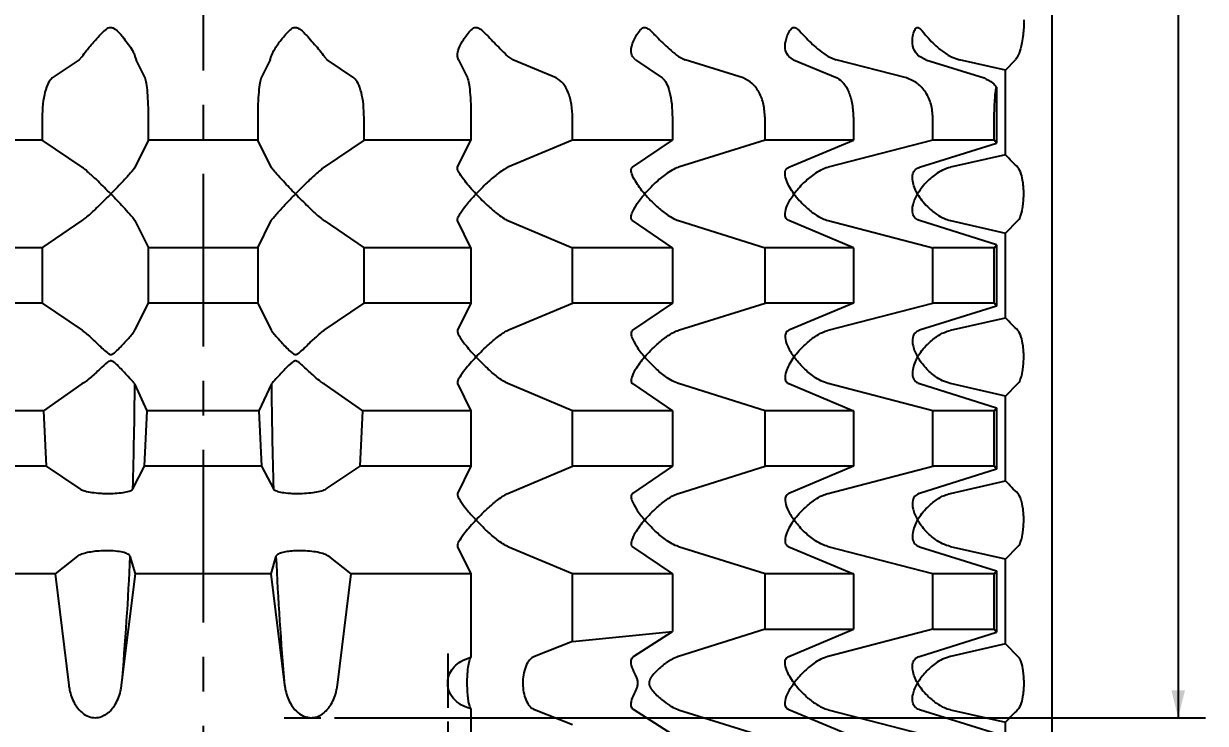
# Model space of a CAD drawing. Header units: millimetres. Extents: x 8 to 832, y 8 to 585.
# Drawn here: x 560 to 646.9, y 251.7 to 303.2 of the extents above; entities that cross this region are included whole.
import ezdxf

# ---------------------------------------------------------------- set-up
doc = ezdxf.new("R2010")
doc.units = ezdxf.units.MM
doc.linetypes.add('CENTERX2', pattern=[20.32, 12.7, -2.54, 2.54, -2.54])
doc.layers.add('CENTERLINE', color=4, linetype='CENTERX2')
doc.layers.add('DIMENSIONS', color=2, linetype='Continuous')
doc.layers.add('OUTLINE', color=7, linetype='Continuous', lineweight=25)
doc.styles.add('SLDTEXTSTYLE0', font='TXT', dxfattribs={"width": 0.75})
doc.dimstyles.new('SLDDIMSTYLE2', dxfattribs={"dimtxt": 3.5, "dimasz": 2, "dimexe": 0, "dimexo": 0.0625, "dimgap": 0.875, "dimtad": 1, "dimrnd": 1e-09, "dimzin": 12, "dimdsep": 46, "dimtxsty": 'SLDTEXTSTYLE0', "dimsah": 1, "dimcen": 0.09, "dimadec": 0, "dimazin": 3, "dimtfac": 1, "dimtofl": 0, "dimtmove": 0, "dimatfit": 3, "dimfxl": 0, "dimfrac": 2, "dimtolj": 1, "dimtzin": 12, "dimarcsym": 0})

# ---------------------------------------------------------------- blocks, each defined once
blk = doc.blocks.new('_D_111')
at = {"layer": 'DIMENSIONS'}
for p, q in [((555.162, 251.851), (555.162, 213.795)), ((555.162, 215.795), (573.162, 215.795))]:
    blk.add_line(p, q, dxfattribs=at)
for points in [[(555.162, 215.795), (557.162, 215.295), (557.162, 216.295)], [(573.162, 215.795), (571.162, 216.295), (571.162, 215.295)]]:
    blk.add_solid(points, dxfattribs=at)
at = {"layer": 'DIMENSIONS', "insert": (561.576, 220.307), "char_height": 3.5, "attachment_point": 1, "style": 'SLDTEXTSTYLE0'}
blk.add_mtext('18', dxfattribs=at)
blk = doc.blocks.new('_D_112')
at = {"layer": 'DIMENSIONS'}
for p, q in [((591.162, 251.84), (591.162, 213.795)), ((573.162, 215.795), (591.162, 215.795))]:
    blk.add_line(p, q, dxfattribs=at)
for points in [[(573.162, 215.795), (575.162, 215.295), (575.162, 216.295)], [(591.162, 215.795), (589.162, 216.295), (589.162, 215.295)]]:
    blk.add_solid(points, dxfattribs=at)
at = {"layer": 'DIMENSIONS', "insert": (579.576, 220.307), "char_height": 3.5, "attachment_point": 1, "style": 'SLDTEXTSTYLE0'}
blk.add_mtext('18', dxfattribs=at)
blk = doc.blocks.new('_D_113')
at = {"layer": 'DIMENSIONS'}
for p, q in [((636.112, 414.068), (646.929, 414.068)), ((644.929, 414.068), (644.929, 252.118)), ((582.832, 252.118), (646.929, 252.118))]:
    blk.add_line(p, q, dxfattribs=at)
for points in [[(644.929, 414.068), (644.429, 412.068), (645.429, 412.068)], [(644.929, 252.118), (645.429, 254.118), (644.429, 254.118)]]:
    blk.add_solid(points, dxfattribs=at)
at = {"layer": 'DIMENSIONS', "insert": (640.417, 325.981), "char_height": 3.5, "attachment_point": 1, "rotation": 90, "style": 'SLDTEXTSTYLE0'}
blk.add_mtext('161,95', dxfattribs=at)

msp = doc.modelspace()

# ---------------------------------------------------------------- linework, layer by layer
at = {"layer": 'CENTERLINE'}
msp.add_line((573.16249, 414.06771), (573.16249, 178.74946), dxfattribs=at)
at = {"layer": 'OUTLINE'}
for p, q in [((635.66249, 180.11771), (635.66249, 414.01687)), ((564.03294, 300.54306), (562.05836, 299.20449)), ((564.03294, 300.54306), (564.25697, 300.79195)), ((568.14812, 300.79195), (568.2239, 300.54306)), ((568.89183, 299.20449), (568.2239, 300.54306)), ((578.10107, 300.54306), (577.43315, 299.20449)), ((578.10107, 300.54306), (578.17685, 300.79195)), ((582.06801, 300.79195), (582.29203, 300.54306)), ((584.26661, 299.20449), (582.29203, 300.54306)), ((591.95336, 300.54306), (591.87758, 300.79195)), ((591.95336, 300.54306), (592.62128, 299.20449)), ((595.59868, 300.79195), (595.96115, 300.54306)), ((599.15609, 299.20449), (595.96115, 300.54306)), ((604.9844, 300.54306), (604.76037, 300.79195)), ((604.9844, 300.54306), (606.95898, 299.20449)), ((608.14878, 300.79195), (608.63386, 300.54306)), ((612.90953, 299.20449), (608.63386, 300.54306)), ((616.62466, 300.54306), (616.26219, 300.79195)), ((616.62466, 300.54306), (619.8196, 299.20449)), ((619.16981, 300.79195), (619.75631, 300.54306)), ((624.92583, 299.20449), (619.75631, 300.54306)), ((626.36542, 300.54306), (625.88034, 300.79195)), ((626.36542, 300.54306), (630.64109, 299.20449)), ((628.1801, 300.79195), (628.84238, 300.54306)), ((632.21954, 299.76907), (628.84238, 300.54306)), ((632.21954, 299.76907), (632.95503, 300.54306)), ((632.21954, 293.55573), (632.21954, 299.76907)), ((631.54914, 298.5385), (631.54914, 294.40502)), ((561.31454, 296.27004), (561.31454, 294.6254)), ((569.14343, 294.6254), (569.14343, 296.27004)), ((577.18154, 296.27004), (577.18154, 294.6254)), ((585.01044, 294.6254), (585.01044, 296.27004)), ((592.87289, 296.27004), (592.87289, 294.6254)), ((600.35963, 294.6254), (600.35963, 296.27004)), ((607.70281, 296.27004), (607.70281, 294.6254)), ((614.52018, 294.6254), (614.52018, 296.27004)), ((621.02314, 296.27004), (621.02314, 294.6254)), ((626.87319, 294.6254), (626.87319, 296.27004)), ((631.38927, 294.6254), (631.38927, 296.27004)), ((561.31454, 294.6254), (553.45208, 294.6254)), ((564.25697, 292.63012), (561.31454, 294.6254)), ((569.14343, 294.6254), (568.14812, 292.63012)), ((577.18154, 294.6254), (569.14343, 294.6254)), ((578.17685, 292.63012), (577.18154, 294.6254)), ((585.01044, 294.6254), (582.06801, 292.63012)), ((592.87289, 294.6254), (585.01044, 294.6254)), ((591.87758, 292.63012), (592.87289, 294.6254)), ((600.35963, 294.6254), (595.59868, 292.63012)), ((607.70281, 294.6254), (600.35963, 294.6254)), ((604.76037, 292.63012), (607.70281, 294.6254)), ((614.52018, 294.6254), (608.14878, 292.63012)), ((621.02314, 294.6254), (614.52018, 294.6254)), ((616.26219, 292.63012), (621.02314, 294.6254)), ((626.87319, 294.6254), (619.16981, 292.63012)), ((625.88034, 292.63012), (631.54914, 294.40502)), ((631.38927, 294.6254), (626.87319, 294.6254)), ((631.54914, 294.40502), (631.38927, 294.6254)), ((632.21954, 293.55573), (628.1801, 292.63012)), ((564.26621, 292.62401), (564.25697, 292.63012)), ((568.14812, 292.63012), (568.14485, 292.62401)), ((578.18012, 292.62401), (578.17685, 292.63012)), ((582.06801, 292.63012), (582.05877, 292.62401)), ((591.87474, 292.62401), (591.87758, 292.63012)), ((595.59868, 292.63012), (595.58387, 292.62401)), ((604.75154, 292.62401), (604.76037, 292.63012)), ((608.14878, 292.63012), (608.12905, 292.62401)), ((616.24775, 292.62401), (616.26219, 292.63012)), ((619.16981, 292.63012), (619.14602, 292.62401)), ((625.86093, 292.62401), (625.88034, 292.63012)), ((628.1801, 292.63012), (628.1533, 292.62401)), ((561.31454, 286.71003), (564.25697, 288.70531)), ((564.25697, 288.70531), (564.26621, 288.71142)), ((568.14485, 288.71142), (568.14812, 288.70531)), ((568.14812, 288.70531), (569.14343, 286.71003)), ((577.18154, 286.71003), (578.17685, 288.70531)), ((578.17685, 288.70531), (578.18012, 288.71142)), ((582.05877, 288.71142), (582.06801, 288.70531)), ((582.06801, 288.70531), (585.01044, 286.71003)), ((591.87758, 288.70531), (591.87474, 288.71142)), ((592.87289, 286.71003), (591.87758, 288.70531)), ((595.58387, 288.71142), (595.59868, 288.70531)), ((595.59868, 288.70531), (600.35963, 286.71003)), ((604.76037, 288.70531), (604.75154, 288.71142)), ((607.70281, 286.71003), (604.76037, 288.70531)), ((608.12905, 288.71142), (608.14878, 288.70531)), ((608.14878, 288.70531), (614.52018, 286.71003)), ((616.26219, 288.70531), (616.24775, 288.71142)), ((621.02314, 286.71003), (616.26219, 288.70531)), ((619.14602, 288.71142), (619.16981, 288.70531)), ((619.16981, 288.70531), (626.87319, 286.71003)), ((625.88034, 288.70531), (625.86093, 288.71142)), ((631.54914, 286.93041), (625.88034, 288.70531)), ((628.1533, 288.71142), (628.1801, 288.70531)), ((628.1801, 288.70531), (632.21954, 287.7797)), ((632.21954, 287.7797), (633.13101, 288.71142)), ((632.21954, 281.55573), (632.21954, 287.7797)), ((561.31454, 286.71003), (553.45208, 286.71003)), ((561.31454, 286.71003), (561.31454, 282.6254)), ((569.14343, 282.6254), (569.14343, 286.71003)), ((577.18154, 286.71003), (569.14343, 286.71003)), ((577.18154, 286.71003), (577.18154, 282.6254)), ((585.01044, 282.6254), (585.01044, 286.71003)), ((592.87289, 286.71003), (585.01044, 286.71003)), ((592.87289, 286.71003), (592.87289, 282.6254)), ((600.35963, 282.6254), (600.35963, 286.71003)), ((607.70281, 286.71003), (600.35963, 286.71003)), ((607.70281, 286.71003), (607.70281, 282.6254)), ((621.02314, 286.71003), (614.52018, 286.71003)), ((614.52018, 282.6254), (614.52018, 286.71003)), ((621.02314, 286.71003), (621.02314, 282.6254)), ((631.38927, 286.71003), (626.87319, 286.71003)), ((626.87319, 282.6254), (626.87319, 286.71003)), ((631.38927, 286.71003), (631.54914, 286.93041)), ((631.38927, 282.6254), (631.38927, 286.71003)), ((631.54914, 286.93041), (631.54914, 282.40502)), ((561.31454, 282.6254), (553.45208, 282.6254)), ((561.31454, 282.6254), (564.25697, 280.63012)), ((568.14812, 280.63012), (569.14343, 282.6254)), ((577.18154, 282.6254), (569.14343, 282.6254)), ((577.18154, 282.6254), (578.17685, 280.63012)), ((582.06801, 280.63012), (585.01044, 282.6254)), ((592.87289, 282.6254), (585.01044, 282.6254)), ((592.87289, 282.6254), (591.87758, 280.63012)), ((595.59868, 280.63012), (600.35963, 282.6254)), ((607.70281, 282.6254), (600.35963, 282.6254)), ((607.70281, 282.6254), (604.76037, 280.63012)), ((608.14878, 280.63012), (614.52018, 282.6254)), ((621.02314, 282.6254), (614.52018, 282.6254)), ((621.02314, 282.6254), (616.26219, 280.63012)), ((619.16981, 280.63012), (626.87319, 282.6254)), ((631.54914, 282.40502), (625.88034, 280.63012)), ((631.38927, 282.6254), (626.87319, 282.6254)), ((631.54914, 282.40502), (631.38927, 282.6254)), ((628.1801, 280.63012), (632.21954, 281.55573)), ((564.25697, 280.63012), (564.26621, 280.62401)), ((568.14485, 280.62401), (568.14812, 280.63012)), ((578.17685, 280.63012), (578.18012, 280.62401)), ((582.05877, 280.62401), (582.06801, 280.63012)), ((591.87758, 280.63012), (591.87474, 280.62401)), ((595.58387, 280.62401), (595.59868, 280.63012)), ((604.76037, 280.63012), (604.75154, 280.62401)), ((608.12905, 280.62401), (608.14878, 280.63012)), ((616.26219, 280.63012), (616.24775, 280.62401)), ((619.14602, 280.62401), (619.16981, 280.63012)), ((625.88034, 280.63012), (625.86093, 280.62401)), ((628.1533, 280.62401), (628.1801, 280.63012)), ((564.24481, 276.6806), (561.40175, 274.71002)), ((564.2951, 276.71142), (564.24481, 276.6806)), ((568.13597, 276.6806), (568.11578, 276.71142)), ((569.05528, 274.71002), (568.13597, 276.6806)), ((578.18901, 276.6806), (577.2697, 274.71002)), ((578.20919, 276.71142), (578.18901, 276.6806)), ((582.08016, 276.6806), (582.02987, 276.71142)), ((584.92323, 274.71002), (582.08016, 276.6806)), ((591.87474, 276.71142), (591.87758, 276.70531)), ((591.87758, 276.70531), (592.87289, 274.71002)), ((595.59868, 276.70531), (595.58387, 276.71142)), ((600.35963, 274.71002), (595.59868, 276.70531)), ((604.75154, 276.71142), (604.76037, 276.70531)), ((604.76037, 276.70531), (607.70281, 274.71002)), ((608.14878, 276.70531), (608.12905, 276.71142)), ((614.52018, 274.71002), (608.14878, 276.70531)), ((616.24775, 276.71142), (616.26219, 276.70531)), ((616.26219, 276.70531), (621.02314, 274.71002)), ((619.16981, 276.70531), (619.14602, 276.71142)), ((626.87319, 274.71002), (619.16981, 276.70531)), ((625.86093, 276.71142), (625.88034, 276.70531)), ((625.88034, 276.70531), (631.54914, 274.9304)), ((628.1801, 276.70531), (628.1533, 276.71142)), ((632.21954, 275.7797), (628.1801, 276.70531)), ((632.21954, 275.7797), (633.13101, 276.71142)), ((632.21954, 269.55573), (632.21954, 275.7797)), ((631.38927, 274.71002), (631.54914, 274.9304)), ((631.54914, 274.9304), (631.54914, 270.40503)), ((561.40175, 274.71002), (553.45208, 274.71002)), ((561.40175, 274.71002), (561.60023, 270.62541)), ((568.85472, 270.62541), (569.05528, 274.71002)), ((577.2697, 274.71002), (569.05528, 274.71002)), ((577.2697, 274.71002), (577.47025, 270.62541)), ((584.72474, 270.62541), (584.92323, 274.71002)), ((592.87289, 274.71002), (584.92323, 274.71002)), ((592.87289, 274.71002), (592.87289, 270.62541)), ((607.70281, 274.71002), (600.35963, 274.71002)), ((600.35963, 270.62541), (600.35963, 274.71002)), ((607.70281, 274.71002), (607.70281, 270.62541)), ((621.02314, 274.71002), (614.52018, 274.71002)), ((614.52018, 270.62541), (614.52018, 274.71002)), ((621.02314, 274.71002), (621.02314, 270.62541)), ((626.87319, 270.62541), (626.87319, 274.71002)), ((631.38927, 274.71002), (626.87319, 274.71002)), ((631.38927, 270.62541), (631.38927, 274.71002)), ((561.60023, 270.62541), (553.45208, 270.62541)), ((561.60023, 270.62541), (564.09764, 268.95396)), ((567.9888, 268.95396), (568.85472, 270.62541)), ((577.47025, 270.62541), (568.85472, 270.62541)), ((577.47025, 270.62541), (578.33617, 268.95396)), ((582.22733, 268.95396), (584.72474, 270.62541)), ((592.87289, 270.62541), (584.72474, 270.62541)), ((592.87289, 270.62541), (591.87758, 268.63012)), ((595.59868, 268.63012), (600.35963, 270.62541)), ((607.70281, 270.62541), (600.35963, 270.62541)), ((607.70281, 270.62541), (604.76037, 268.63012)), ((608.14878, 268.63012), (614.52018, 270.62541)), ((621.02314, 270.62541), (614.52018, 270.62541)), ((621.02314, 270.62541), (616.26219, 268.63012)), ((619.16981, 268.63012), (626.87319, 270.62541)), ((631.38927, 270.62541), (626.87319, 270.62541)), ((631.54914, 270.40503), (631.38927, 270.62541)), ((631.54914, 270.40503), (625.88034, 268.63012)), ((628.1801, 268.63012), (632.21954, 269.55573)), ((565.87393, 268.62401), (566.53133, 268.62401)), ((579.79365, 268.62401), (580.45104, 268.62401)), ((591.87758, 268.63012), (591.87474, 268.62401)), ((595.58387, 268.62401), (595.59868, 268.63012)), ((604.76037, 268.63012), (604.75154, 268.62401)), ((608.12905, 268.62401), (608.14878, 268.63012)), ((616.26219, 268.63012), (616.24775, 268.62401)), ((619.14602, 268.62401), (619.16981, 268.63012)), ((625.88034, 268.63012), (625.86093, 268.62401)), ((628.1533, 268.62401), (628.1801, 268.63012)), ((591.87474, 264.71142), (591.87758, 264.70531)), ((591.87758, 264.70531), (592.87289, 262.71002)), ((595.59868, 264.70531), (595.58387, 264.71142)), ((600.35963, 262.71002), (595.59868, 264.70531)), ((604.75154, 264.71142), (604.76037, 264.70531)), ((604.76037, 264.70531), (607.70281, 262.71002)), ((608.14878, 264.70531), (608.12905, 264.71142)), ((614.52018, 262.71002), (608.14878, 264.70531)), ((616.24775, 264.71142), (616.26219, 264.70531)), ((616.26219, 264.70531), (621.02314, 262.71002)), ((619.16981, 264.70531), (619.14602, 264.71142)), ((626.87319, 262.71002), (619.16981, 264.70531)), ((625.86093, 264.71142), (625.88034, 264.70531)), ((625.88034, 264.70531), (631.54914, 262.93041)), ((628.1801, 264.70531), (628.1533, 264.71142)), ((632.21954, 263.7797), (628.1801, 264.70531)), ((632.21954, 263.7797), (633.13101, 264.71142)), ((563.9076, 263.99516), (562.27014, 262.71002)), ((568.17865, 262.71002), (567.79875, 263.99516)), ((578.52622, 263.99516), (578.14632, 262.71002)), ((584.05484, 262.71002), (582.41738, 263.99516)), ((632.21954, 257.55573), (632.21954, 263.7797)), ((562.27014, 262.71002), (553.45208, 262.71002)), ((562.27014, 262.71002), (563.27538, 254.50193)), ((567.16653, 254.50193), (568.17865, 262.71002)), ((578.14632, 262.71002), (568.17865, 262.71002)), ((578.14632, 262.71002), (579.15844, 254.50193)), ((583.0496, 254.50193), (584.05484, 262.71002)), ((592.87289, 262.71002), (584.05484, 262.71002)), ((592.87289, 262.71002), (592.87289, 256.57077)), ((600.35963, 257.71789), (600.35963, 262.71002)), ((607.70281, 262.71002), (600.35963, 262.71002)), ((607.70281, 262.71002), (607.70281, 258.45461)), ((621.02314, 262.71002), (614.52018, 262.71002)), ((614.52018, 258.6254), (614.52018, 262.71002)), ((621.02314, 262.71002), (621.02314, 258.6254)), ((626.87319, 258.6254), (626.87319, 262.71002)), ((631.38927, 262.71002), (626.87319, 262.71002)), ((631.38927, 262.71002), (631.54914, 262.93041)), ((631.38927, 258.6254), (631.38927, 262.71002)), ((631.54914, 262.93041), (631.54914, 258.40502)), ((600.35963, 257.71789), (607.70281, 258.45461)), ((604.83912, 256.62401), (607.70281, 258.45461)), ((614.52018, 258.6254), (608.14878, 256.63012)), ((614.52018, 258.6254), (621.02314, 258.6254)), ((616.26219, 256.63012), (621.02314, 258.6254)), ((626.87319, 258.6254), (619.16981, 256.63012)), ((625.88034, 256.63012), (631.54914, 258.40502)), ((626.87319, 258.6254), (631.38927, 258.6254)), ((631.38927, 258.6254), (631.54914, 258.40502)), ((600.35963, 257.71789), (597.54153, 256.62401)), ((632.21954, 257.55573), (628.1801, 256.63012)), ((632.21954, 257.55573), (633.13101, 256.62401)), ((591.16249, 256.82936), (591.16249, 252.84031)), ((604.76037, 256.55674), (604.83912, 256.62401)), ((608.14878, 256.63012), (608.12905, 256.62401)), ((616.24775, 256.62401), (616.26219, 256.63012)), ((619.16981, 256.63012), (619.14602, 256.62401)), ((625.86093, 256.62401), (625.88034, 256.63012)), ((628.1801, 256.63012), (628.1533, 256.62401)), ((592.87289, 252.76466), (592.87289, 249.26772)), ((597.54153, 252.71142), (600.35963, 251.61754)), ((604.83912, 252.71142), (604.76037, 252.77869)), ((607.70281, 250.88082), (604.83912, 252.71142)), ((608.12905, 252.71142), (608.14878, 252.70531)), ((608.14878, 252.70531), (614.52018, 250.71002)), ((616.26219, 252.70531), (616.24775, 252.71142)), ((621.02314, 250.71002), (616.26219, 252.70531)), ((619.14602, 252.71142), (619.16981, 252.70531)), ((619.16981, 252.70531), (626.87319, 250.71002)), ((625.88034, 252.70531), (625.86093, 252.71142)), ((631.54914, 250.9304), (625.88034, 252.70531)), ((628.1533, 252.71142), (628.1801, 252.70531)), ((628.1801, 252.70531), (632.21954, 251.7797)), ((579.13849, 252.11771), (581.83226, 252.11771)), ((632.21954, 245.55573), (632.21954, 251.7797))]:
    msp.add_line(p, q, dxfattribs=at)
for centre, radius, start, end in [((219.09285, 279.46394), 349.05421, 358.2745703, 359.5431222), ((927.22794, 279.46382), 349.05003, 180.4568633, 181.7254304), ((347.84681, 273.8756), 220.17375, 354.951866, 357.4279531), ((798.47525, 273.87536), 220.17083, 182.5720192, 185.0481392)]:
    msp.add_arc(centre, radius, start, end, dxfattribs=at)
for points, knots in [([(564.25697, 300.79195), (564.3544, 300.92882), (564.57857, 301.24375), (565.17314, 301.92473), (565.68741, 302.51582), (566.07779, 302.83405), (566.24169, 302.91942), (566.38513, 302.93944), (566.53827, 302.90346), (566.85696, 302.69546), (567.33954, 302.12557), (567.84978, 301.44313), (568.09803, 300.98237), (568.13939, 300.82516), (568.14812, 300.79195)], [0, 0, 0, 0, 0.11638735, 0.26780297, 0.42400237, 0.45912904, 0.48441823, 0.50238996, 0.52037208, 0.55154306, 0.66713764, 0.85218006, 0.96876827, 1, 1, 1, 1]), ([(578.17685, 300.79195), (578.22748, 300.92894), (578.34395, 301.24406), (578.83051, 301.92536), (579.29588, 302.51657), (579.671, 302.8345), (579.83137, 302.91958), (579.97395, 302.93941), (580.12847, 302.90327), (580.45628, 302.69463), (580.97534, 302.12428), (581.57777, 301.44183), (581.94313, 300.98185), (582.04631, 300.82494), (582.06801, 300.79195)], [0, 0, 0, 0, 0.11647976, 0.26793242, 0.42417111, 0.45924136, 0.48447804, 0.50244398, 0.52041929, 0.5516432, 0.66753481, 0.85242955, 0.96896999, 1, 1, 1, 1]), ([(591.87758, 300.79195), (591.87911, 300.92894), (591.88263, 301.24406), (592.23958, 301.92536), (592.63566, 302.51657), (592.97909, 302.8345), (593.12906, 302.91958), (593.26468, 302.93941), (593.41379, 302.90327), (593.73589, 302.69463), (594.26869, 302.12428), (594.93713, 301.44182), (595.4043, 300.98184), (595.56491, 300.82493), (595.59868, 300.79195)], [0, 0, 0, 0, 0.116479632, 0.267932156, 0.424170981, 0.459241235, 0.484477928, 0.502443916, 0.520419186, 0.551643162, 0.667534581, 0.852429503, 0.968975719, 1, 1, 1, 1]), ([(604.76037, 300.79195), (604.71273, 300.92894), (604.60315, 301.24405), (604.81489, 301.92535), (605.12437, 302.51656), (605.42109, 302.83449), (605.55411, 302.91958), (605.67685, 302.93941), (605.81403, 302.90328), (606.11632, 302.69465), (606.63956, 302.12431), (607.3448, 301.44185), (607.89337, 300.98184), (608.10441, 300.82494), (608.14878, 300.79195)], [0, 0, 0, 0, 0.11647798, 0.26792986, 0.42416762, 0.45923904, 0.48447681, 0.50244283, 0.52041823, 0.55164107, 0.66752635, 0.85242425, 0.96897397, 1, 1, 1, 1]), ([(616.26219, 300.79195), (616.16746, 300.92893), (615.94957, 301.24404), (616.00683, 301.92532), (616.21619, 302.51652), (616.45322, 302.83447), (616.56348, 302.91957), (616.66798, 302.93941), (616.78722, 302.90328), (617.05648, 302.69469), (617.5473, 302.12437), (618.25849, 301.44191), (618.8645, 300.98187), (619.11676, 300.82495), (619.16981, 300.79195)], [0, 0, 0, 0, 0.116473803, 0.267923741, 0.424160095, 0.459233709, 0.484474188, 0.502440569, 0.520416384, 0.55163657, 0.667508111, 0.852412758, 0.968965553, 1, 1, 1, 1]), ([(625.88034, 300.79195), (625.74268, 300.92892), (625.42601, 301.24401), (625.32629, 301.92527), (625.42636, 302.51646), (625.59334, 302.83443), (625.67601, 302.91956), (625.7577, 302.93941), (625.85381, 302.9033), (626.07826, 302.69476), (626.51517, 302.12448), (627.2012, 301.44202), (627.8382, 300.98191), (628.12068, 300.82496), (628.1801, 300.79195)], [0, 0, 0, 0, 0.11646619, 0.26791284, 0.42414532, 0.45922413, 0.48446905, 0.50243577, 0.52041177, 0.55162803, 0.66747367, 0.85239111, 0.96894762, 1, 1, 1, 1]), ([(633.57611, 303.4775), (633.57486, 303.36292), (633.57205, 303.10442), (633.5456, 302.66239), (633.46075, 301.88752), (633.25833, 301.00949), (633.07079, 300.72109), (632.95503, 300.54306)], [0, 0, 0, 0, 0.042423211, 0.095714035, 0.193193087, 0.501974066, 1, 1, 1, 1]), ([(562.05836, 299.20449), (561.95665, 299.10138), (561.75308, 298.89502), (561.51221, 298.1951), (561.34646, 297.29551), (561.32519, 296.61236), (561.31454, 296.27004)], [0, 0, 0, 0, 0.25057988, 0.5014789, 0.75019345, 1, 1, 1, 1]), ([(569.14343, 296.27004), (569.13999, 296.60452), (569.13312, 297.27346), (569.07932, 298.15904), (568.99861, 298.87802), (568.92837, 299.09275), (568.89183, 299.20449)], [0, 0, 0, 0, 0.2441343, 0.48827138, 0.73372737, 1, 1, 1, 1]), ([(577.43315, 299.20449), (577.39874, 299.10138), (577.32988, 298.89502), (577.2484, 298.1951), (577.19234, 297.29551), (577.18514, 296.61236), (577.18154, 296.27004)], [0, 0, 0, 0, 0.25057948, 0.50147869, 0.7501935, 1, 1, 1, 1]), ([(585.01044, 296.27004), (585.00027, 296.60452), (584.97993, 297.27346), (584.82091, 298.15904), (584.58228, 298.87802), (584.37465, 299.09275), (584.26661, 299.20449)], [0, 0, 0, 0, 0.24413431, 0.48827104, 0.73372691, 1, 1, 1, 1]), ([(592.62128, 299.20449), (592.65569, 299.10138), (592.72455, 298.89502), (592.80603, 298.1951), (592.86209, 297.29551), (592.86929, 296.61236), (592.87289, 296.27004)], [0, 0, 0, 0, 0.25057949, 0.5014787, 0.7501935, 1, 1, 1, 1]), ([(600.35963, 296.27004), (600.34318, 296.60452), (600.31027, 297.27346), (600.05297, 298.15904), (599.66685, 298.87802), (599.3309, 299.09275), (599.15609, 299.20449)], [0, 0, 0, 0, 0.24413423, 0.48827103, 0.73372616, 1, 1, 1, 1]), ([(606.95898, 299.20449), (607.06069, 299.10138), (607.26426, 298.89502), (607.50513, 298.1951), (607.67088, 297.29551), (607.69215, 296.61236), (607.70281, 296.27004)], [0, 0, 0, 0, 0.25057982, 0.50147889, 0.75019345, 1, 1, 1, 1]), ([(614.52018, 296.27004), (614.49816, 296.60452), (614.45412, 297.27346), (614.10978, 298.15904), (613.59306, 298.87802), (613.14347, 299.09275), (612.90953, 299.20449)], [0, 0, 0, 0, 0.24413436, 0.48827158, 0.73372705, 1, 1, 1, 1]), ([(619.8196, 299.20449), (619.98418, 299.10138), (620.31355, 298.89502), (620.7033, 298.19511), (620.97148, 297.29551), (621.0059, 296.61236), (621.02314, 296.27004)], [0, 0, 0, 0, 0.25057925, 0.50147869, 0.7501933, 1, 1, 1, 1]), ([(626.87319, 296.27004), (626.84657, 296.60452), (626.79332, 297.27346), (626.377, 298.15904), (625.75226, 298.87802), (625.20868, 299.09275), (624.92583, 299.20449)], [0, 0, 0, 0, 0.24413434, 0.48827093, 0.73372667, 1, 1, 1, 1]), ([(630.64109, 299.20449), (630.86286, 299.10478), (631.1925, 298.95657), (631.46122, 298.64157), (631.54914, 298.5385)], [0, 0, 0, 0, 0.672787592, 1, 1, 1, 1]), ([(631.38927, 296.27004), (631.39188, 296.50809), (631.39706, 296.98241), (631.43914, 297.69754), (631.49264, 298.20254), (631.53517, 298.45538), (631.54914, 298.5385)], [0, 0, 0, 0, 0.23192305, 0.462126611, 0.823176718, 1, 1, 1, 1]), ([(633.13101, 292.62401), (632.82946, 292.90983), (632.52547, 293.19795), (632.22197, 293.55289), (632.21954, 293.55573)], [0, 0, 0, 0, 0.992017752, 1, 1, 1, 1]), ([(566.36814, 290.66771), (566.36606, 290.66984), (566.05775, 290.9846), (565.52183, 291.51883), (564.87381, 292.12667), (564.47015, 292.47826), (564.32635, 292.58103), (564.26621, 292.62401)], [0, 0, 0, 0, 0.002661712, 0.394340846, 0.660259125, 0.85790165, 1, 1, 1, 1]), ([(568.14485, 292.62401), (568.10332, 292.56484), (568.02052, 292.44688), (567.67271, 292.0473), (567.23945, 291.57548), (566.76964, 291.08054), (566.50409, 290.80658), (566.37022, 290.66984), (566.36814, 290.66771)], [0, 0, 0, 0, 0.1830511, 0.36491208, 0.65750488, 0.82891599, 0.9973417, 1, 1, 1, 1]), ([(579.95684, 290.66771), (579.95476, 290.66984), (579.64652, 290.98463), (579.13563, 291.51882), (578.58134, 292.12668), (578.27933, 292.47826), (578.20938, 292.58103), (578.18012, 292.62401)], [0, 0, 0, 0, 0.00266146, 0.39434036, 0.66025818, 0.85790145, 1, 1, 1, 1]), ([(582.05877, 292.62401), (581.9777, 292.56484), (581.81608, 292.44688), (581.36427, 292.0473), (580.86581, 291.57547), (580.36418, 291.08055), (580.09283, 290.80655), (579.95892, 290.66984), (579.95684, 290.66771)], [0, 0, 0, 0, 0.18305005, 0.36491146, 0.65750454, 0.82891572, 0.99734125, 1, 1, 1, 1]), ([(593.24859, 290.66771), (593.2466, 290.66984), (592.9519, 290.98462), (592.48838, 291.51882), (592.05205, 292.12667), (591.86488, 292.47826), (591.87183, 292.58103), (591.87474, 292.62401)], [0, 0, 0, 0, 0.00266153, 0.39434012, 0.66025858, 0.85790113, 1, 1, 1, 1]), ([(595.58387, 292.62401), (595.46681, 292.56484), (595.23344, 292.44688), (594.69737, 292.0473), (594.1555, 291.57548), (593.64398, 291.08055), (593.37867, 290.80656), (593.25058, 290.66984), (593.24859, 290.66771)], [0, 0, 0, 0, 0.18305121, 0.36491183, 0.657505, 0.82891584, 0.99734143, 1, 1, 1, 1]), ([(605.66249, 290.66771), (605.66068, 290.66984), (605.39239, 290.98459), (604.9965, 291.51883), (604.69718, 292.12667), (604.63304, 292.47826), (604.71659, 292.58103), (604.75154, 292.62401)], [0, 0, 0, 0, 0.00266183, 0.39434072, 0.6602587, 0.85790153, 1, 1, 1, 1]), ([(608.12905, 292.62401), (607.98111, 292.56484), (607.68619, 292.44688), (607.0893, 292.0473), (606.52769, 291.57548), (606.02864, 291.08055), (605.78096, 290.80657), (605.6643, 290.66984), (605.66249, 290.66771)], [0, 0, 0, 0, 0.18305035, 0.36491144, 0.65750485, 0.82891583, 0.99734156, 1, 1, 1, 1]), ([(616.65598, 290.66771), (616.65442, 290.66984), (616.4243, 290.98456), (616.11331, 291.51884), (615.9641, 292.12667), (616.02579, 292.47826), (616.18229, 292.58103), (616.24775, 292.62401)], [0, 0, 0, 0, 0.00266203, 0.3943404, 0.66025886, 0.85790186, 1, 1, 1, 1]), ([(619.14602, 292.62401), (618.97367, 292.56484), (618.63009, 292.44688), (617.99845, 292.0473), (617.44166, 291.57548), (616.97687, 291.08055), (616.75769, 290.80657), (616.65753, 290.66984), (616.65598, 290.66771)], [0, 0, 0, 0, 0.18305061, 0.36491175, 0.65750501, 0.82891573, 0.99734151, 1, 1, 1, 1]), ([(625.74859, 290.66771), (625.74736, 290.66984), (625.56548, 290.9846), (625.35297, 291.51883), (625.36039, 292.12667), (625.54521, 292.47826), (625.76782, 292.58103), (625.86093, 292.62401)], [0, 0, 0, 0, 0.002661736, 0.394340012, 0.660258656, 0.857901215, 1, 1, 1, 1]), ([(628.1533, 292.62401), (627.96407, 292.56484), (627.58683, 292.44688), (626.94807, 292.0473), (626.42041, 291.57548), (626.01024, 291.08054), (625.82905, 290.80659), (625.74982, 290.66984), (625.74859, 290.66771)], [0, 0, 0, 0, 0.18305015, 0.36491179, 0.65750501, 0.828916, 0.99734191, 1, 1, 1, 1]), ([(633.13101, 288.71142), (633.19005, 288.77893), (633.30769, 288.91347), (633.44301, 289.40116), (633.52135, 289.92092), (633.54846, 290.24309), (633.55939, 290.47124), (633.56183, 290.70115), (633.55716, 290.92564), (633.54105, 291.20916), (633.48557, 291.71345), (633.34611, 292.31714), (633.21537, 292.50366), (633.13101, 292.62401)], [0, 0, 0, 0, 0.18330901, 0.36528112, 0.43460558, 0.45987779, 0.48537382, 0.50322436, 0.52107564, 0.54649261, 0.59290428, 0.73732256, 1, 1, 1, 1]), ([(564.26621, 288.71142), (564.34727, 288.77058), (564.50886, 288.88852), (564.96084, 289.28825), (565.58752, 289.88147), (566.09866, 290.39267), (566.36606, 290.66559), (566.36814, 290.66771)], [0, 0, 0, 0, 0.18321726, 0.36524474, 0.65810499, 0.99733922, 1, 1, 1, 1]), ([(566.36814, 290.66771), (566.37022, 290.66559), (566.67847, 290.35082), (567.18934, 289.81661), (567.74363, 289.20875), (568.04565, 288.85717), (568.1156, 288.7544), (568.14485, 288.71142)], [0, 0, 0, 0, 0.00266087, 0.39434005, 0.66025794, 0.85790124, 1, 1, 1, 1]), ([(578.18012, 288.71142), (578.22165, 288.77058), (578.30443, 288.88852), (578.65237, 289.28825), (579.19712, 289.88148), (579.68742, 290.39264), (579.95476, 290.66559), (579.95684, 290.66771)], [0, 0, 0, 0, 0.18321844, 0.3652455, 0.65810533, 0.99733947, 1, 1, 1, 1]), ([(579.95684, 290.66771), (579.95892, 290.66559), (580.26727, 290.35087), (580.80313, 289.81659), (581.45116, 289.20876), (581.85482, 288.85717), (581.99862, 288.7544), (582.05877, 288.71142)], [0, 0, 0, 0, 0.00266132, 0.39434056, 0.66025891, 0.85790133, 1, 1, 1, 1]), ([(591.87474, 288.71142), (591.87491, 288.77058), (591.87527, 288.88852), (592.10397, 289.28825), (592.54298, 289.88147), (592.99101, 290.39265), (593.2466, 290.66559), (593.24859, 290.66771)], [0, 0, 0, 0, 0.183218605, 0.365245792, 0.658105736, 0.997339397, 1, 1, 1, 1]), ([(593.24859, 290.66771), (593.25058, 290.66559), (593.54552, 290.35085), (594.08301, 289.8166), (594.79644, 289.20876), (595.2841, 288.85717), (595.49547, 288.7544), (595.58387, 288.71142)], [0, 0, 0, 0, 0.00266114, 0.39433992, 0.66025794, 0.85790154, 1, 1, 1, 1]), ([(604.75154, 288.71142), (604.71036, 288.77058), (604.62827, 288.88852), (604.72774, 289.28825), (605.04182, 289.88146), (605.42799, 290.39268), (605.66068, 290.66559), (605.66249, 290.66771)], [0, 0, 0, 0, 0.18321774, 0.36524473, 0.65810553, 0.9973391, 1, 1, 1, 1]), ([(605.66249, 290.66771), (605.6643, 290.66559), (605.93293, 290.35083), (606.44856, 289.8166), (607.19621, 289.20876), (607.74656, 288.85717), (608.01625, 288.7544), (608.12905, 288.71142)], [0, 0, 0, 0, 0.00266101, 0.39434006, 0.66025851, 0.85790191, 1, 1, 1, 1]), ([(616.24775, 288.71142), (616.16701, 288.77058), (616.00606, 288.88852), (615.97196, 289.28826), (616.14737, 289.88145), (616.45483, 290.3927), (616.65442, 290.66559), (616.65598, 290.66771)], [0, 0, 0, 0, 0.183217937, 0.365244886, 0.658105041, 0.997338896, 1, 1, 1, 1]), ([(616.65598, 290.66771), (616.65753, 290.66559), (616.88817, 290.35084), (617.35933, 289.8166), (618.10855, 289.20876), (618.69753, 288.85717), (619.01376, 288.7544), (619.14602, 288.71142)], [0, 0, 0, 0, 0.00266106, 0.39434005, 0.66025833, 0.85790197, 1, 1, 1, 1]), ([(625.86093, 288.71142), (625.74416, 288.77058), (625.51138, 288.88852), (625.34519, 289.28825), (625.37427, 289.88147), (625.58961, 290.39267), (625.74736, 290.66559), (625.74859, 290.66771)], [0, 0, 0, 0, 0.18321827, 0.36524568, 0.65810577, 0.99733919, 1, 1, 1, 1]), ([(625.74859, 290.66771), (625.74982, 290.66559), (625.93226, 290.35079), (626.33853, 289.81662), (627.05651, 289.20875), (627.6584, 288.85717), (628.00735, 288.7544), (628.1533, 288.71142)], [0, 0, 0, 0, 0.00266065, 0.39434041, 0.66025791, 0.8579019, 1, 1, 1, 1]), ([(633.13101, 280.62401), (632.82946, 280.90979), (632.52547, 281.19787), (632.22197, 281.55289), (632.21954, 281.55573)], [0, 0, 0, 0, 0.99201773, 1, 1, 1, 1]), ([(564.26621, 280.62401), (564.34732, 280.56474), (564.50901, 280.44659), (564.90274, 280.09933), (565.2003, 279.81806), (565.3594, 279.66767)], [0, 0, 0, 0, 0.318969393, 0.635867432, 1, 1, 1, 1]), ([(567.32242, 279.66767), (567.52059, 279.88436), (567.83597, 280.22922), (568.07871, 280.52246), (568.12796, 280.59807), (568.14485, 280.62401)], [0, 0, 0, 0, 0.52621391, 0.83744816, 1, 1, 1, 1]), ([(578.18012, 280.62401), (578.22178, 280.56474), (578.30484, 280.4466), (578.60639, 280.09932), (578.86453, 279.81806), (579.00255, 279.66767)], [0, 0, 0, 0, 0.31897104, 0.63586796, 1, 1, 1, 1]), ([(580.96557, 279.66767), (581.1959, 279.88436), (581.56246, 280.22922), (581.91263, 280.52246), (582.02144, 280.59807), (582.05877, 280.62401)], [0, 0, 0, 0, 0.52621615, 0.8374513, 1, 1, 1, 1]), ([(591.87474, 280.62401), (591.87492, 280.56484), (591.87528, 280.44688), (592.10389, 280.0473), (592.453, 279.57547), (592.8705, 279.08057), (593.11856, 278.80652), (593.2466, 278.66984), (593.24859, 278.66772)], [0, 0, 0, 0, 0.18305152, 0.364912708, 0.657505934, 0.828915788, 0.997342218, 1, 1, 1, 1]), ([(593.24859, 278.66772), (593.25058, 278.66984), (593.54557, 278.98453), (594.08299, 279.51885), (594.79645, 280.12667), (595.2841, 280.47827), (595.49547, 280.58103), (595.58387, 280.62401)], [0, 0, 0, 0, 0.00266074, 0.39433991, 0.66025757, 0.85790171, 1, 1, 1, 1]), ([(604.75154, 280.62401), (604.71036, 280.56484), (604.62828, 280.44688), (604.72769, 280.0473), (604.9774, 279.57546), (605.32431, 279.08058), (605.54411, 278.80651), (605.66068, 278.66984), (605.66249, 278.66772)], [0, 0, 0, 0, 0.18305065, 0.36491164, 0.65750571, 0.82891559, 0.99734192, 1, 1, 1, 1]), ([(605.66249, 278.66772), (605.6643, 278.66984), (605.93297, 278.98455), (606.44854, 279.51885), (607.19621, 280.12667), (607.74656, 280.47827), (608.01625, 280.58103), (608.12905, 280.62401)], [0, 0, 0, 0, 0.002660618, 0.394340046, 0.660258143, 0.857902078, 1, 1, 1, 1]), ([(616.24775, 280.62401), (616.16701, 280.56484), (616.00606, 280.44688), (615.97194, 280.04731), (616.11135, 279.57546), (616.37249, 279.08058), (616.55444, 278.8065), (616.65442, 278.66984), (616.65598, 278.66772)], [0, 0, 0, 0, 0.18305083, 0.36491175, 0.65750515, 0.82891576, 0.99734172, 1, 1, 1, 1]), ([(616.65598, 278.66772), (616.65753, 278.66984), (616.88821, 278.98454), (617.35931, 279.51885), (618.10855, 280.12667), (618.69753, 280.47827), (619.01376, 280.58103), (619.14602, 280.62401)], [0, 0, 0, 0, 0.00266067, 0.39434003, 0.66025796, 0.85790215, 1, 1, 1, 1]), ([(625.86093, 280.62401), (625.74416, 280.56484), (625.51138, 280.44688), (625.3452, 280.04731), (625.36822, 279.57546), (625.53218, 279.08057), (625.66834, 278.80651), (625.74736, 278.66984), (625.74859, 278.66772)], [0, 0, 0, 0, 0.18305115, 0.36491253, 0.65750584, 0.82891587, 0.99734201, 1, 1, 1, 1]), ([(625.74859, 278.66772), (625.74982, 278.66984), (625.93229, 278.98459), (626.33852, 279.51883), (627.05652, 280.12667), (627.6584, 280.47826), (628.00735, 280.58103), (628.1533, 280.62401)], [0, 0, 0, 0, 0.00266026, 0.3943404, 0.66025755, 0.85790207, 1, 1, 1, 1]), ([(633.13101, 276.71142), (633.19005, 276.77893), (633.30769, 276.91347), (633.44301, 277.40116), (633.52135, 277.92092), (633.54846, 278.24309), (633.55939, 278.47124), (633.56183, 278.70115), (633.55716, 278.92564), (633.54105, 279.20916), (633.48557, 279.71345), (633.34611, 280.31714), (633.21537, 280.50366), (633.13101, 280.62401)], [0, 0, 0, 0, 0.18330899, 0.36528116, 0.43460544, 0.45987778, 0.48537395, 0.50322432, 0.5210756, 0.54649272, 0.59290428, 0.7373225, 1, 1, 1, 1]), ([(565.3594, 279.66767), (565.59228, 279.43185), (565.86151, 279.15922), (566.1996, 278.90269), (566.30182, 278.85462), (566.38747, 278.84647), (566.50314, 278.87922), (566.85161, 279.14405), (567.10838, 279.42962), (567.32242, 279.66767)], [0, 0, 0, 0, 0.38121721, 0.44071938, 0.47864155, 0.50754353, 0.53640372, 0.61354876, 1, 1, 1, 1]), ([(579.00255, 279.66767), (579.21448, 279.43185), (579.45949, 279.15922), (579.7911, 278.90269), (579.89233, 278.85462), (579.97785, 278.84647), (580.09413, 278.87922), (580.44832, 279.14405), (580.73042, 279.42962), (580.96557, 279.66767)], [0, 0, 0, 0, 0.38121656, 0.44071885, 0.47864114, 0.50754336, 0.53640313, 0.61354802, 1, 1, 1, 1]), ([(568.11578, 276.71142), (568.06113, 276.77394), (567.9393, 276.91331), (567.49554, 277.38862), (567.04503, 277.87475), (566.66414, 278.22743), (566.50397, 278.35883), (566.36321, 278.38592), (566.2538, 278.36271), (565.97254, 278.17483), (565.5069, 277.70694), (564.93091, 277.19033), (564.50247, 276.84026), (564.35337, 276.74762), (564.2951, 276.71142)], [0, 0, 0, 0, 0.103279497, 0.2302085, 0.403311237, 0.445355839, 0.487728354, 0.500278335, 0.51285962, 0.540075711, 0.659186007, 0.828631312, 0.933032426, 1, 1, 1, 1]), ([(582.02987, 276.71142), (581.93432, 276.77394), (581.72134, 276.91331), (581.16696, 277.38862), (580.66281, 277.87476), (580.26236, 278.22743), (580.09761, 278.35883), (579.95609, 278.38592), (579.84735, 278.36271), (579.57235, 278.17484), (579.13646, 277.70694), (578.64044, 277.19033), (578.32078, 276.84026), (578.24055, 276.74762), (578.20919, 276.71142)], [0, 0, 0, 0, 0.10327936, 0.23020855, 0.40331096, 0.44535569, 0.4877282, 0.50027833, 0.51285953, 0.54007578, 0.6591859, 0.82863137, 0.93303252, 1, 1, 1, 1]), ([(593.24859, 278.66772), (593.2466, 278.66559), (592.9519, 278.35081), (592.48838, 277.81661), (592.05205, 277.20876), (591.86488, 276.85717), (591.87183, 276.7544), (591.87474, 276.71142)], [0, 0, 0, 0, 0.00266153, 0.39434049, 0.66025859, 0.85790113, 1, 1, 1, 1]), ([(595.58387, 276.71142), (595.46682, 276.77058), (595.23347, 276.88852), (594.69722, 277.28825), (594.01601, 277.88149), (593.50631, 278.39261), (593.25058, 278.66559), (593.24859, 278.66772)], [0, 0, 0, 0, 0.18321855, 0.36524522, 0.65810521, 0.997339, 1, 1, 1, 1]), ([(605.66249, 278.66772), (605.66068, 278.66559), (605.39239, 278.35084), (604.9965, 277.8166), (604.69718, 277.20876), (604.63304, 276.85717), (604.71659, 276.7544), (604.75154, 276.71142)], [0, 0, 0, 0, 0.00266183, 0.39434109, 0.66025872, 0.85790154, 1, 1, 1, 1]), ([(608.12905, 276.71142), (607.98112, 276.77058), (607.68622, 276.88853), (607.08913, 277.28825), (606.38315, 277.88149), (605.89721, 278.3926), (605.6643, 278.66559), (605.66249, 278.66772)], [0, 0, 0, 0, 0.18321767, 0.36524481, 0.65810502, 0.99733913, 1, 1, 1, 1]), ([(616.65598, 278.66772), (616.65442, 278.66559), (616.42429, 278.35086), (616.11331, 277.81659), (615.9641, 277.20876), (616.02579, 276.85717), (616.18229, 276.7544), (616.24775, 276.71142)], [0, 0, 0, 0, 0.002662032, 0.394340773, 0.660258879, 0.857901865, 1, 1, 1, 1]), ([(619.14602, 276.71142), (618.97368, 276.77058), (618.63012, 276.88853), (617.99829, 277.28825), (617.29837, 277.88149), (616.85751, 278.39261), (616.65753, 278.66559), (616.65598, 278.66772)], [0, 0, 0, 0, 0.18321793, 0.36524513, 0.6581052, 0.99733908, 1, 1, 1, 1]), ([(625.74859, 278.66772), (625.74736, 278.66559), (625.56548, 278.35083), (625.35297, 277.8166), (625.36039, 277.20876), (625.54521, 276.85717), (625.76782, 276.7544), (625.86093, 276.71142)], [0, 0, 0, 0, 0.00266174, 0.39434038, 0.66025867, 0.85790122, 1, 1, 1, 1]), ([(628.1533, 276.71142), (627.96408, 276.77058), (627.58687, 276.88853), (626.9479, 277.28825), (626.28469, 277.88151), (625.90801, 278.39256), (625.74982, 278.66559), (625.74859, 278.66772)], [0, 0, 0, 0, 0.183217452, 0.365245127, 0.65810512, 0.997339484, 1, 1, 1, 1]), ([(564.09764, 268.95396), (564.17622, 268.91339), (564.34277, 268.8274), (564.8203, 268.7192), (565.36209, 268.64928), (565.72964, 268.63113), (565.87393, 268.62401)], [0, 0, 0, 0, 0.25262279, 0.53545348, 0.81763647, 1, 1, 1, 1]), ([(566.53133, 268.62401), (566.74043, 268.63648), (567.1604, 268.66154), (567.64307, 268.75442), (567.91195, 268.85778), (567.96851, 268.92856), (567.9888, 268.95396)], [0, 0, 0, 0, 0.279109607, 0.560562615, 0.842349346, 1, 1, 1, 1]), ([(578.33617, 268.95396), (578.37519, 268.91339), (578.45787, 268.8274), (578.83112, 268.7192), (579.30592, 268.64928), (579.65616, 268.63113), (579.79365, 268.62401)], [0, 0, 0, 0, 0.2526246, 0.53545246, 0.81763688, 1, 1, 1, 1]), ([(580.45104, 268.62401), (580.67206, 268.63648), (581.11594, 268.66154), (581.68775, 268.75442), (582.05658, 268.85778), (582.18225, 268.92856), (582.22733, 268.95396)], [0, 0, 0, 0, 0.27910918, 0.56056181, 0.84235034, 1, 1, 1, 1]), ([(633.13101, 268.62401), (632.82946, 268.90979), (632.52547, 269.19787), (632.22197, 269.55289), (632.21954, 269.55573)], [0, 0, 0, 0, 0.99201773, 1, 1, 1, 1]), ([(591.87474, 268.62401), (591.87492, 268.56484), (591.87528, 268.44688), (592.10389, 268.0473), (592.45301, 267.57548), (592.87048, 267.08055), (593.1186, 266.80656), (593.2466, 266.66984), (593.24859, 266.66771)], [0, 0, 0, 0, 0.18305151, 0.36491269, 0.65750518, 0.8289158, 0.99734143, 1, 1, 1, 1]), ([(593.24859, 266.66771), (593.25058, 266.66984), (593.54548, 266.98462), (594.08302, 267.51882), (594.79644, 268.12668), (595.2841, 268.47826), (595.49547, 268.58103), (595.58387, 268.62401)], [0, 0, 0, 0, 0.00266153, 0.3943406, 0.6602582, 0.85790174, 1, 1, 1, 1]), ([(604.75154, 268.62401), (604.71036, 268.56484), (604.62828, 268.44688), (604.72769, 268.0473), (604.97741, 267.57547), (605.3243, 267.08056), (605.54415, 266.80655), (605.66068, 266.66984), (605.66249, 266.66771)], [0, 0, 0, 0, 0.183050635, 0.364911612, 0.657504959, 0.828915596, 0.997341128, 1, 1, 1, 1]), ([(605.66249, 266.66771), (605.6643, 266.66984), (605.93289, 266.98464), (606.44857, 267.51882), (607.19621, 268.12668), (607.74656, 268.47826), (608.01625, 268.58103), (608.12905, 268.62401)], [0, 0, 0, 0, 0.002661407, 0.394340737, 0.660258767, 0.857902114, 1, 1, 1, 1]), ([(616.24775, 268.62401), (616.16701, 268.56484), (616.00607, 268.44688), (615.97193, 268.0473), (616.11136, 267.57547), (616.37248, 267.08056), (616.55447, 266.80654), (616.65442, 266.66984), (616.65598, 266.66771)], [0, 0, 0, 0, 0.18305081, 0.36491173, 0.6575044, 0.82891577, 0.99734093, 1, 1, 1, 1]), ([(616.65598, 266.66771), (616.65753, 266.66984), (616.88814, 266.98463), (617.35934, 267.51882), (618.10855, 268.12668), (618.69753, 268.47826), (619.01376, 268.58103), (619.14602, 268.62401)], [0, 0, 0, 0, 0.00266145, 0.39434073, 0.66025859, 0.85790218, 1, 1, 1, 1]), ([(625.86093, 268.62401), (625.74416, 268.56484), (625.51138, 268.44688), (625.3452, 268.0473), (625.36823, 267.57547), (625.53217, 267.08055), (625.66836, 266.80655), (625.74736, 266.66984), (625.74859, 266.66771)], [0, 0, 0, 0, 0.183051138, 0.364912505, 0.657505087, 0.828915882, 0.997341226, 1, 1, 1, 1]), ([(625.74859, 266.66771), (625.74982, 266.66984), (625.93223, 266.98468), (626.33853, 267.5188), (627.05651, 268.12668), (627.6584, 268.47826), (628.00735, 268.58103), (628.1533, 268.62401)], [0, 0, 0, 0, 0.00266105, 0.39434109, 0.66025817, 0.85790211, 1, 1, 1, 1]), ([(633.13101, 264.71142), (633.19005, 264.77893), (633.30769, 264.91347), (633.44301, 265.40116), (633.52135, 265.92092), (633.54846, 266.2431), (633.55939, 266.47124), (633.56183, 266.70115), (633.55716, 266.92564), (633.54105, 267.20916), (633.48557, 267.71345), (633.34611, 268.31715), (633.21537, 268.50366), (633.13101, 268.62401)], [0, 0, 0, 0, 0.18330905, 0.36528114, 0.4346056, 0.45987794, 0.48537382, 0.50322452, 0.52107548, 0.5464926, 0.59290416, 0.73732253, 1, 1, 1, 1]), ([(593.24859, 266.66771), (593.2466, 266.66559), (592.95182, 266.3509), (592.48841, 265.81658), (592.05204, 265.20876), (591.86488, 264.85716), (591.87183, 264.7544), (591.87474, 264.71142)], [0, 0, 0, 0, 0.00266074, 0.3943398, 0.66025797, 0.8579011, 1, 1, 1, 1]), ([(595.58387, 264.71142), (595.46682, 264.77058), (595.23347, 264.88852), (594.69722, 265.28825), (594.01598, 265.88146), (593.50639, 266.39269), (593.25058, 266.66559), (593.24859, 266.66771)], [0, 0, 0, 0, 0.18321856, 0.36524525, 0.65810597, 0.99733979, 1, 1, 1, 1]), ([(605.66249, 266.66771), (605.66068, 266.66559), (605.39231, 266.35093), (604.99653, 265.81657), (604.69718, 265.20876), (604.63304, 264.85716), (604.71659, 264.7544), (604.75154, 264.71142)], [0, 0, 0, 0, 0.00266104, 0.3943404, 0.66025809, 0.85790151, 1, 1, 1, 1]), ([(608.12905, 264.71142), (607.98112, 264.77058), (607.68622, 264.88852), (607.08913, 265.28825), (606.38313, 265.88147), (605.89728, 266.39268), (605.6643, 266.66559), (605.66249, 266.66771)], [0, 0, 0, 0, 0.183217689, 0.365244838, 0.65810578, 0.997339917, 1, 1, 1, 1]), ([(616.65598, 266.66771), (616.65442, 266.66559), (616.42423, 266.35096), (616.11334, 265.81656), (615.9641, 265.20877), (616.02579, 264.85716), (616.18229, 264.7544), (616.24775, 264.71142)], [0, 0, 0, 0, 0.00266124, 0.39434008, 0.66025825, 0.85790183, 1, 1, 1, 1]), ([(619.14602, 264.71142), (618.97368, 264.77058), (618.63012, 264.88852), (617.99829, 265.28825), (617.29835, 265.88146), (616.85757, 266.39268), (616.65753, 266.66559), (616.65598, 266.66771)], [0, 0, 0, 0, 0.18321795, 0.36524516, 0.65810596, 0.99733987, 1, 1, 1, 1]), ([(625.74859, 266.66771), (625.74736, 266.66559), (625.56543, 266.35092), (625.35298, 265.81657), (625.36038, 265.20877), (625.54521, 264.85716), (625.76782, 264.7544), (625.86093, 264.71142)], [0, 0, 0, 0, 0.002660947, 0.394339693, 0.660258046, 0.857901185, 1, 1, 1, 1]), ([(628.1533, 264.71142), (627.96408, 264.77058), (627.58687, 264.88852), (626.9479, 265.28825), (626.28467, 265.88148), (625.90805, 266.39264), (625.74982, 266.66559), (625.74859, 266.66771)], [0, 0, 0, 0, 0.183217467, 0.365245157, 0.658105882, 0.997340274, 1, 1, 1, 1]), ([(567.79875, 263.99516), (567.78421, 264.02266), (567.73915, 264.10783), (567.50192, 264.23235), (567.02325, 264.34586), (566.43048, 264.4049), (565.8036, 264.40816), (565.23059, 264.36791), (564.71078, 264.2912), (564.25358, 264.17624), (564.01219, 264.07034), (563.92308, 264.00629), (563.9076, 263.99516)], [0, 0, 0, 0, 0.06755943, 0.20926728, 0.32568722, 0.44279432, 0.54334039, 0.63625378, 0.73326612, 0.84312207, 0.97274477, 1, 1, 1, 1]), ([(582.41738, 263.99516), (582.32111, 264.05179), (582.13628, 264.16053), (581.62507, 264.2911), (581.02354, 264.37734), (580.39541, 264.41212), (579.80668, 264.39724), (579.30694, 264.34298), (578.89759, 264.25204), (578.61431, 264.13216), (578.55501, 264.03994), (578.52622, 263.99516)], [0, 0, 0, 0, 0.13931994, 0.26750241, 0.37500978, 0.48301762, 0.57891983, 0.672203, 0.77318527, 0.88986486, 1, 1, 1, 1]), ([(597.54153, 256.62401), (597.42134, 256.55284), (597.18055, 256.41026), (596.8951, 255.9151), (596.7194, 255.2905), (596.6697, 254.61908), (596.73455, 253.98147), (596.89971, 253.42122), (597.15332, 252.9793), (597.3853, 252.77864), (597.52046, 252.72048), (597.54153, 252.71142)], [0, 0, 0, 0, 0.13303282, 0.26652234, 0.39257398, 0.50976137, 0.62208573, 0.73463456, 0.85188924, 0.97691829, 1, 1, 1, 1]), ([(608.12905, 256.62401), (607.98177, 256.56656), (607.79237, 256.49268), (607.58458, 256.36708), (607.53838, 256.33915)], [0, 0, 0, 0, 0.7776456, 1, 1, 1, 1]), ([(616.65598, 254.66772), (616.65442, 254.66984), (616.42423, 254.98447), (616.11334, 255.51887), (615.9641, 256.12667), (616.02579, 256.47827), (616.18229, 256.58103), (616.24775, 256.62401)], [0, 0, 0, 0, 0.002661243, 0.394340022, 0.660258846, 0.857901851, 1, 1, 1, 1]), ([(619.14602, 256.62401), (618.97367, 256.56484), (618.63009, 256.44688), (617.99845, 256.0473), (617.44167, 255.57547), (616.97686, 255.08057), (616.75772, 254.80653), (616.65753, 254.66984), (616.65598, 254.66772)], [0, 0, 0, 0, 0.18305083, 0.36491202, 0.6575057, 0.8289157, 0.99734229, 1, 1, 1, 1]), ([(625.74859, 254.66772), (625.74736, 254.66984), (625.56543, 254.98451), (625.35298, 255.51886), (625.36038, 256.12667), (625.54521, 256.47827), (625.76782, 256.58103), (625.86093, 256.62401)], [0, 0, 0, 0, 0.002660947, 0.394339633, 0.660258637, 0.857901207, 1, 1, 1, 1]), ([(628.1533, 256.62401), (627.96407, 256.56484), (627.58683, 256.44688), (626.94806, 256.0473), (626.42042, 255.57547), (626.01023, 255.08056), (625.82907, 254.80655), (625.74982, 254.66984), (625.74859, 254.66772)], [0, 0, 0, 0, 0.18305038, 0.36491206, 0.6575057, 0.82891596, 0.9973427, 1, 1, 1, 1]), ([(633.13101, 256.62401), (633.19005, 256.5565), (633.30769, 256.42196), (633.44301, 255.93427), (633.52135, 255.41451), (633.54846, 255.09233), (633.55939, 254.86419), (633.56183, 254.63428), (633.55716, 254.40979), (633.54105, 254.12627), (633.48557, 253.62198), (633.34611, 253.01828), (633.21537, 252.83177), (633.13101, 252.71142)], [0, 0, 0, 0, 0.18330905, 0.36528114, 0.4346056, 0.45987794, 0.48537382, 0.50322419, 0.52107548, 0.54649259, 0.59290416, 0.73732253, 1, 1, 1, 1]), ([(592.87289, 252.76466), (592.55971, 252.87724), (592.03276, 253.06666), (591.46019, 253.63855), (591.17196, 254.24864), (591.14193, 254.87391), (591.31069, 255.42287), (591.6433, 255.90027), (592.16518, 256.32981), (592.61758, 256.48384), (592.87289, 256.57077)], [0, 0, 0, 0, 0.18234704, 0.30680325, 0.43208571, 0.53878773, 0.63581892, 0.73664815, 0.85137706, 1, 1, 1, 1]), ([(592.87289, 252.76466), (592.82122, 252.87668), (592.74604, 253.03965), (592.66051, 253.55979), (592.61849, 254.01689), (592.60134, 254.49838), (592.60278, 254.90244), (592.62029, 255.326), (592.66245, 255.80024), (592.74816, 256.30467), (592.82583, 256.47038), (592.87289, 256.57077)], [0, 0, 0, 0, 0.21812734, 0.31731742, 0.41751033, 0.47586416, 0.53444765, 0.58932218, 0.67097084, 0.80067858, 1, 1, 1, 1]), ([(604.76037, 252.77869), (604.71523, 252.86834), (604.61383, 253.06968), (604.75197, 253.58112), (604.98775, 254.04946), (605.1384, 254.42306), (605.17794, 254.6272), (605.16081, 254.83803), (605.02555, 255.21567), (604.77807, 255.68947), (604.60939, 256.23302), (604.71292, 256.455), (604.76037, 256.55674)], [0, 0, 0, 0, 0.11831463, 0.26570717, 0.41668174, 0.4621865, 0.49331955, 0.52469115, 0.56931228, 0.71322094, 0.86855266, 1, 1, 1, 1]), ([(607.53838, 256.33915), (607.47304, 256.2975), (607.17341, 256.10651), (606.64105, 255.66569), (606.16106, 255.18805), (605.99357, 254.79703), (605.98037, 254.61843), (606.04721, 254.37369), (606.34182, 253.96073), (606.86262, 253.46798), (607.32474, 253.12825), (607.53357, 252.99925), (607.53838, 252.99628)], [0, 0, 0, 0, 0.05247255, 0.24059629, 0.43360545, 0.47531032, 0.51007972, 0.54478272, 0.63471087, 0.83146338, 0.99611426, 1, 1, 1, 1]), ([(563.27538, 254.50193), (563.29276, 254.3938), (563.36745, 253.92922), (563.61482, 253.23625), (564.09832, 252.583), (564.59683, 252.23275), (565.09309, 252.09446), (565.57042, 252.13704), (565.9321, 252.30074), (566.34488, 252.60096), (566.81197, 253.19304), (567.07365, 253.92308), (567.15024, 254.40037), (567.16653, 254.50193)], [0, 0, 0, 0, 0.04923107, 0.21151098, 0.3249161, 0.41014809, 0.48161758, 0.55325429, 0.62196858, 0.65793108, 0.78274331, 0.95376999, 1, 1, 1, 1]), ([(579.15844, 254.50193), (579.17178, 254.41688), (579.24246, 253.96637), (579.47604, 253.27983), (579.9604, 252.60726), (580.45984, 252.24469), (580.95826, 252.09653), (581.43787, 252.13144), (581.8024, 252.29083), (582.21574, 252.58531), (582.68284, 253.16828), (582.95228, 253.9019), (583.03107, 254.38773), (583.0496, 254.50193)], [0, 0, 0, 0, 0.038695839, 0.204978952, 0.319972351, 0.406291939, 0.478166886, 0.550229705, 0.61883732, 0.655074305, 0.778772247, 0.947996536, 1, 1, 1, 1]), ([(616.24775, 252.71142), (616.16701, 252.77058), (616.00606, 252.88852), (615.97196, 253.28825), (616.14736, 253.88147), (616.45486, 254.39266), (616.65442, 254.66559), (616.65598, 254.66772)], [0, 0, 0, 0, 0.18321793, 0.365244871, 0.658104661, 0.997338502, 1, 1, 1, 1]), ([(616.65598, 254.66772), (616.65753, 254.66559), (616.88814, 254.3508), (617.35934, 253.81661), (618.10855, 253.20875), (618.69753, 252.85717), (619.01376, 252.7544), (619.14602, 252.71142)], [0, 0, 0, 0, 0.00266145, 0.39434073, 0.66025859, 0.85790218, 1, 1, 1, 1]), ([(625.86093, 252.71142), (625.74416, 252.77058), (625.51138, 252.88853), (625.34519, 253.28825), (625.37426, 253.88148), (625.58964, 254.39263), (625.74736, 254.66559), (625.74859, 254.66772)], [0, 0, 0, 0, 0.18321826, 0.36524567, 0.65810538, 0.9973388, 1, 1, 1, 1]), ([(625.74859, 254.66772), (625.74982, 254.66559), (625.93223, 254.35075), (626.33853, 253.81663), (627.05651, 253.20875), (627.6584, 252.85717), (628.00735, 252.7544), (628.1533, 252.71142)], [0, 0, 0, 0, 0.00266105, 0.39434109, 0.66025817, 0.85790211, 1, 1, 1, 1]), ([(607.53838, 252.99628), (607.57192, 252.9759), (607.77946, 252.84978), (607.96962, 252.77452), (608.12905, 252.71142)], [0, 0, 0, 0, 0.16160141, 1, 1, 1, 1]), ([(633.13101, 252.71142), (632.82949, 252.42565), (632.52548, 252.13753), (632.22202, 251.7826), (632.21954, 251.7797)], [0, 0, 0, 0, 0.99184055, 1, 1, 1, 1])]:
    msp.add_open_spline(points, degree=3, knots=knots, dxfattribs=at)

# ---------------------------------------------------------------- dimensions: what is measured, and where the dimension line sits
at = {"layer": 'DIMENSIONS'}
dim = msp.add_linear_dim(base=(644.9291, 252.11771), p1=(635.11249, 414.06771), p2=(581.83226, 252.11771), angle=90, dimstyle='SLDDIMSTYLE2', dxfattribs=at)
dim.commit()
dim.dimension.update_dxf_attribs({"geometry": '_D_113', "text_midpoint": (644.9291, 333.09271), "dimtype": 160})
for base, p1, p2, picture, middle in [((573.16249, 215.79507), (555.16249, 252.85087), (573.16249, 178.74946), '_D_111', (564.16249, 215.79507)), ((591.16249, 215.79507), (573.16249, 178.74946), (591.16249, 252.84031), '_D_112', (582.16249, 215.79507))]:
    dim = msp.add_linear_dim(base=base, p1=p1, p2=p2, dimstyle='SLDDIMSTYLE2', dxfattribs=at)
    dim.commit()
    dim.dimension.update_dxf_attribs({"geometry": picture, "text_midpoint": middle, "dimtype": 160})

doc.saveas('drawing.dxf')
